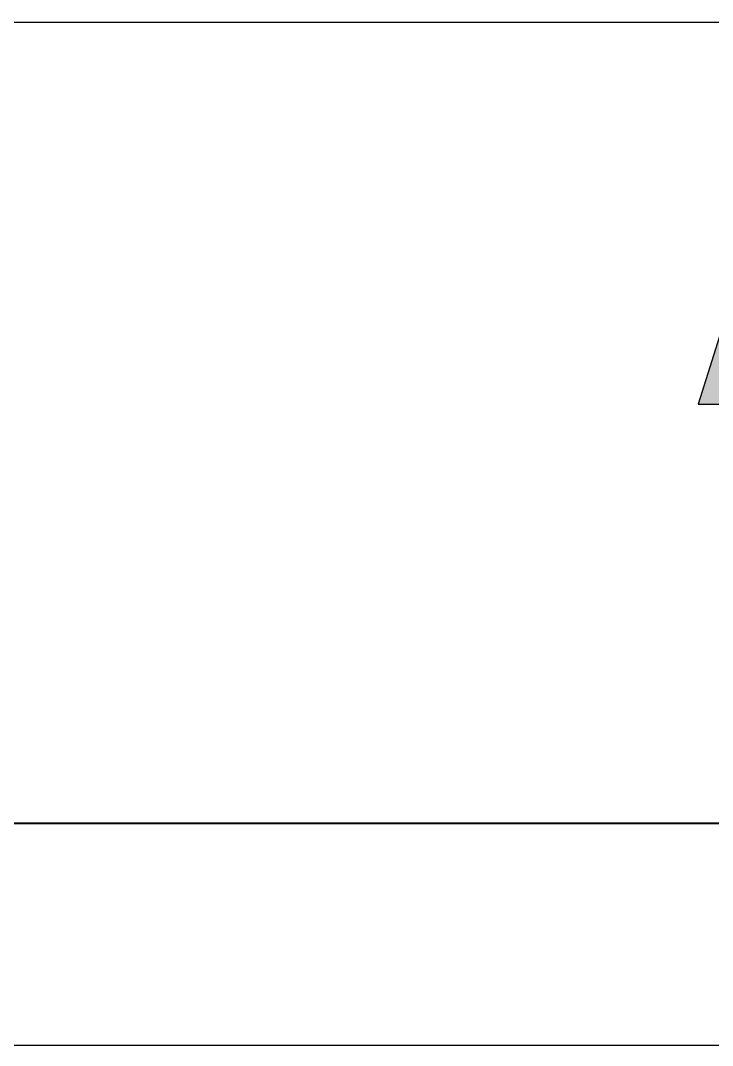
# Model space of a CAD drawing. Header units: millimetres. Extents: x 0 to 87554, y -20854 to 20404.
# Drawn here: x 53069 to 54090, y 0 to 1513 of the extents above; entities that cross this region are included whole.
import ezdxf
from ezdxf.enums import TextEntityAlignment as Align

# ---------------------------------------------------------------- set-up
doc = ezdxf.new("R2010")
doc.units = ezdxf.units.MM
doc.layers.get('0').update_dxf_attribs({"lineweight": 15})
doc.layers.add('FORM', color=7, linetype='Continuous')
doc.styles.add('KEHUA', font='STFANGSO.TTF')

# ---------------------------------------------------------------- blocks, each defined once
blk = doc.blocks.new('KH01-M017S')
at = {"layer": 'FORM'}
h = blk.add_hatch(color=256, dxfattribs=at)
h.paths.add_polyline_path([(368.5767344426358, 16.17058942260883), (370.3576984371321, 17.71697336993429), (369.5886168470715, 17.71697336993429), (368.0864915689335, 16.32490323354477), (368.5255897433562, 17.71697336993429), (367.7528679611751, 17.71697336993429), (366.7149581830836, 14.41113289655095), (367.4874069508551, 14.41113289655095), (367.8253987891576, 15.48890277835062), (367.9830797778031, 15.62601668152183), (368.6003046866099, 14.41113289655095), (369.5034666864085, 14.41113289655095)])
h.paths.add_polyline_path([(371.9969376184417, 16.33627883391773), (370.9767434419991, 16.33627883391773), (371.2571899098775, 17.2199658058762), (372.2976478224527, 17.2199658058762), (372.7219122139877, 17.71697336993429), (370.6423311259477, 17.71697336993429), (369.6032079504848, 14.41113289655095), (371.5034489067657, 14.41113289655095), (371.9323545432544, 14.9034688807219), (370.5291211510303, 14.9034688807219), (370.8205488651356, 15.83481203451311), (371.5997926581977, 15.83481203451311)])
h.paths.add_polyline_path([(373.6838633165171, 17.71697336993429), (372.9124156015787, 17.71697336993429), (371.8743541488147, 14.41113289655095), (373.5987131558541, 14.41113289655095), (374.0686619584894, 14.9034688807219), (372.8024817995683, 14.9034688807219)])
edge = h.paths.add_edge_path()
edge.add_spline(control_points=[(375.013295612619, 17.29459883886921), (375.0463224998612, 17.32446707465306), (375.1239727827024, 17.39344010558125), (375.2634774918815, 17.49411855759354), (375.4419292350758, 17.59615049240483), (375.6616342451771, 17.68537067011493), (375.9187164570858, 17.74683272047287), (376.1679115720308, 17.76707642061319), (376.3944270317406, 17.76009713613803), (376.6132320160159, 17.7254308515312), (376.8495787816446, 17.63416894652073), (377.0245114797199, 17.47234479410781), (377.1326897545568, 17.27554335300647), (377.2051627436167, 17.03713027302865), (377.2205040722229, 16.75180602260389), (377.1848842875534, 16.4656321786174), (377.1307509001217, 16.24214192576255), (377.0567671229583, 16.00954415667684), (376.9879890270768, 15.78817479597274), (376.8824490804036, 15.53895567936888), (376.7703790244213, 15.32830071910757), (376.6287758544822, 15.11787582239003), (376.5009041872518, 14.9659875320508), (376.3335046580742, 14.80199912559146), (376.1114981978435, 14.63025639464195), (375.7756371940795, 14.45446405617349), (375.397106650671, 14.36012062958252), (375.0713230100237, 14.34915604347225), (374.7715194209331, 14.38679740420321), (374.5210498972974, 14.48275980062681), (374.3116409199574, 14.66657718602482), (374.1836238879132, 14.87636002221734), (374.131457840379, 15.09166228563936), (374.1199562483289, 15.27436227268254), (374.1281861061816, 15.45790819270951), (374.1634473603553, 15.68412658157195), (374.2323524755084, 15.9357004830631), (374.3114720474014, 16.1750680085097), (374.40012909506, 16.42607491074614), (374.5102833895571, 16.65420714198262), (374.643321076861, 16.87157328471903), (374.7634456135429, 17.03291651548852), (374.8885369413365, 17.17621884212394), (374.9712309739834, 17.25494323480143), (375.013295612609, 17.29459883888376)], knot_values=[0.1154886055539543, 0.1154886055539543, 0.1154886055539543, 0.1154886055539543, 0.5605636383081835, 1.153892459145897, 1.832032355232405, 2.611744266455378, 3.516972864659416, 4.46419369390759, 5.103196944821049, 5.779442221430983, 6.672949682109188, 7.597719188177465, 8.08864420190748, 8.907146007940094, 10.06709796402211, 10.91608304607772, 11.78487491356564, 12.36210717830736, 13.357194133356, 14.10084303052821, 15.06543130242528, 15.73812490820119, 16.63431925949638, 17.04470947816013, 18.08033902712591, 19.42937772186632, 20.80523694330252, 21.94390847173685, 22.66828139203992, 23.82205839994504, 24.55724525403721, 25.4199311967368, 26.234068460137, 26.74669129682328, 27.24750499957579, 28.06851189533181, 29.03019854086511, 29.85235866461376, 30.58980080420021, 31.69088651322375, 32.37746661011732, 33.13598102585888, 33.69952979672181, 34.27730703661982, 34.27730703661982, 34.27730703661982, 34.27730703661982], degree=3, periodic=0)
edge = h.paths.add_edge_path(flags=16)
edge.add_spline(control_points=[(374.9823987996024, 14.88076801749548), (374.9711413005516, 14.88479235883051), (374.9311285038311, 14.91490452453672), (374.8720379853676, 14.9743939476125), (374.8475375279986, 15.07715148815942), (374.8452115982454, 15.1946609108204), (374.8619757335582, 15.35443264912328), (374.9011000665032, 15.54890085778607), (374.9593910110507, 15.77615537025895), (375.0222205737318, 15.98002824912919), (375.084447268925, 16.18284602203858), (375.1416121484217, 16.35143365400882), (375.2146838386298, 16.54727569328588), (375.3129711456622, 16.77623608523209), (375.4379920620759, 16.99948027025812), (375.6361716936499, 17.20540261845417), (375.8969250756318, 17.3009874745735), (376.154058025626, 17.3007063190862), (376.3578253322557, 17.25166378092854), (376.4990577808767, 17.09892692029098), (376.4881622799203, 16.86703994593518), (376.458745560124, 16.64648250907112), (376.3955613159815, 16.36922166685918), (376.3155265182377, 16.10456810502274), (376.2279679117473, 15.83139502807035), (376.143397429234, 15.60675927991088), (376.0387199084289, 15.37745917161874), (375.9133621536021, 15.16800057216096), (375.761583380734, 14.99356196921235), (375.5704393186952, 14.86428385670297), (375.3504483856477, 14.81475479309802), (375.1757545406672, 14.82261704144412), (375.0726824730364, 14.84475405298326), (375.0201530460263, 14.86090721162509), (374.994916563267, 14.87629315558297), (374.9823987996024, 14.88076801749548)], knot_values=[0, 0, 0, 0, 0.1195519167844599, 0.4927723413588593, 0.8122908196019962, 1.144302624540015, 1.669634641100014, 2.413155441976779, 3.12702664409426, 4.014734995675576, 4.546195416994265, 5.248484442543889, 5.794610676234288, 6.635772158361519, 7.741191483348214, 8.331642392735638, 9.46032267370669, 10.38950396518192, 10.88325304358903, 11.52231225393118, 12.27224938313864, 13.08819834463888, 13.77704613781256, 15.10441241693308, 15.85535850659273, 16.64483606066537, 17.5033703782912, 18.37342237608804, 19.07654980024466, 19.8010924529849, 20.64107303931758, 21.28125329055448, 21.53533951030022, 21.69497547720009, 21.82791109932944, 21.82791109932944, 21.82791109932944, 21.82791109932944], degree=3, periodic=1)
h.paths.add_polyline_path([(378.2398064336276, 17.71697336993429), (377.8291320926728, 17.71697336993429), (376.7900392521424, 14.41113289655095), (377.3367657735671, 14.41113289655095), (377.9890275315247, 16.48370661476065), (379.0498705199689, 14.41113289655095), (379.3800359452125, 14.41113289655095), (380.4178850534354, 17.71697336993429), (379.8722505896476, 17.71697336993429), (379.2550863507095, 15.75770063144637)])
edge = h.paths.add_edge_path()
edge.add_spline(control_points=[(381.8677432397235, 15.06794489465756), (381.846236816149, 15.04864960840496), (381.7888623781346, 14.99717400153895), (381.6801041008157, 14.94560731956608), (381.5657060843096, 14.90350200101193), (381.4620107197179, 14.87886508065458), (381.3668198702317, 14.86537495967241), (381.2668492967914, 14.85998572522294), (381.1522272584916, 14.86460510374991), (381.0343744123074, 14.89085716395675), (380.9291445363997, 14.9462644054388), (380.8509596938102, 15.02122810408082), (380.790561716256, 15.12007028324479), (380.7592658967787, 15.24330734104024), (380.755895403654, 15.36607655181433), (380.7638770281046, 15.47713139094185), (380.7794334666742, 15.59016783828247), (380.8040794400804, 15.71513416747075), (380.8414538418383, 15.86604616926024), (380.8883944563495, 16.02571779804703), (380.9399817846224, 16.18432270291669), (380.994347475922, 16.32775088762492), (381.0442215944231, 16.44091189368919), (381.099678269853, 16.55147808929905), (381.1579707290784, 16.65328323924859), (381.2396442802301, 16.77356495871663), (381.3308724647659, 16.88297622606296), (381.4468417086964, 16.99023861099158), (381.5585885741075, 17.06888541059334), (381.6624682643815, 17.1273208302141), (381.7396259698917, 17.16289088766234), (381.8052659864734, 17.18819382888387), (381.8702994682471, 17.209014060958), (381.942374886954, 17.22729639538738), (382.0271409271081, 17.2424300299831), (382.1093595390585, 17.2503427713873), (382.1728810025115, 17.25198757377075), (382.2132913086753, 17.2516458950322), (382.2459647656269, 17.25087800302481), (382.2977057527914, 17.24853139906145), (382.3676391524814, 17.24233257178457), (382.4329092779053, 17.23173238745494), (382.4883367022176, 17.2192431450967), (382.5356926558579, 17.20617974699962), (382.595800849339, 17.18350467528717), (382.6695169376671, 17.15470096543868), (382.7513243209823, 17.11942960273518), (382.8086853698696, 17.08980669379025), (382.8354276448426, 17.07599620754809)], knot_values=[0, 0, 0, 0, 0.2879520656488577, 0.7681931811365779, 1.18847007169261, 1.507859284730957, 1.831469276497659, 2.148813063872659, 2.507776584345928, 2.976490085024698, 3.343079010801633, 3.682584444573596, 4.047539946652323, 4.486971416437685, 4.936486737034755, 5.271001963376438, 5.599721527002705, 6.076856020658751, 6.544014850178071, 7.153987588151333, 7.740770414234166, 8.211433196130958, 8.687267925705095, 8.976643665425613, 9.448156813616125, 9.859133530926652, 10.42946445784751, 10.86822729165212, 11.43538122480255, 11.79125456349471, 12.05895242633705, 12.28425500256941, 12.49433903248838, 12.74144892262727, 13.02727726914687, 13.3545934489326, 13.56633859651804, 13.66243325873715, 13.75869586005431, 13.89314785278551, 14.18032795103483, 14.46029545746597, 14.55353225470151, 14.74848427403328, 14.95088282364425, 15.19555422224343, 15.54008555573888, 15.84099739767931, 15.84099739767931, 15.84099739767931, 15.84099739767931], degree=3, periodic=0)
edge.add_line((382.8354276448426, 17.07599620754809), (383.0034831810299, 17.60913267839169))
edge.add_spline(control_points=[(383.003483181029, 17.60913267839169), (382.9924206807755, 17.61762470486065), (382.9692210591447, 17.6290700890363), (382.9281195655349, 17.64936364270943), (382.8835620613972, 17.66718325514057), (382.8016164480587, 17.69610834987043), (382.6762961212862, 17.73425415178917), (382.4588571992754, 17.76295787262916), (382.1906313810414, 17.76760263683445), (381.9113363544147, 17.74129808094176), (381.6908589868153, 17.69258401480693), (381.5030654141538, 17.63273676673816), (381.3414324603746, 17.56458364597893), (381.1583047806826, 17.4661709108841), (380.9572924998383, 17.33061155358928), (380.7541079473694, 17.15237226685895), (380.5867141568806, 16.96688059111557), (380.4494369792174, 16.78177874280846), (380.3275660625077, 16.57758846196748), (380.2284901639432, 16.36210661330369), (380.1500882331638, 16.1271488196162), (380.0726655352864, 15.89613320959779), (380.0150641250466, 15.65360445229226), (379.9833886663455, 15.43603538140269), (379.9761921964155, 15.22997371223164), (379.9998288580964, 15.03325053285971), (380.0605117668047, 14.85077684905627), (380.1518416811305, 14.69907472187651), (380.269150585942, 14.57676210221916), (380.3954243385724, 14.4916105516395), (380.5457625214085, 14.42351019259286), (380.7022344418256, 14.38242297288707), (380.8847956464288, 14.35816687895385), (381.0532593835442, 14.35356703404113), (381.2657110097862, 14.36188785311424), (381.4693303321892, 14.38723663945984), (381.6866462705639, 14.43894779509901), (381.866092596385, 14.50560241820222), (382.0373678632232, 14.58835041358589), (382.191531199318, 14.68119881259918), (382.3357410147655, 14.7874617971579), (382.4214811979937, 14.86997914419453), (382.4633393403537, 14.91026390601155)], knot_values=[0, 0, 0, 0, 0.1402524480091927, 0.2551738227253146, 0.4596686238993435, 0.6189727580071853, 1.124621299402975, 1.765822209814775, 2.804515813594687, 3.802105899018692, 4.563715285298667, 5.057591332242911, 5.771685619900797, 6.314074388825031, 7.134584324788388, 8.190570039883191, 9.00821067305813, 9.628746235379428, 10.49238380215141, 11.38158457867048, 11.99394066725183, 12.96839154215276, 13.81712509546224, 14.48268325462306, 15.16414967093461, 15.87377247318487, 16.45164042879676, 17.07463333895794, 17.62807452056524, 18.13310430339255, 18.58798522102569, 19.27306328536009, 19.74156303704238, 20.42776958192533, 20.95494884462608, 21.86730269693905, 22.47418234723677, 23.1850626231002, 23.77669632938897, 24.37412198774197, 24.98262969559578, 25.56307221283483, 25.56307221283483, 25.56307221283483, 25.56307221283483], degree=3, periodic=0)
edge.add_line((382.4633393403537, 14.91026390601155), (382.8649435359448, 16.1887903832062))
edge.add_line((382.8649435359448, 16.1887903832062), (381.6931656926572, 16.1887903832062))
edge.add_line((381.6931656926572, 16.1887903832062), (381.554717052376, 15.74756876338051))
edge.add_line((381.554717052376, 15.74756876338051), (382.0809978280622, 15.74756876338051))
edge.add_line((382.0809978280622, 15.74756876338051), (381.8677432397235, 15.06794489465801))
at = {"layer": 'FORM', "color": 8}
blk.add_line((350.0000000000018, 23.00000000000162), (415.0000000000018, 23.00000000000162), dxfattribs=at)
at = {"layer": 'FORM', "color": 6}
blk.add_lwpolyline([(0, 297), (420, 297), (420, 0), (0, 0)], close=True, dxfattribs=at)
at = {"layer": 'FORM', "color": 8, "lineweight": 40}
blk.add_lwpolyline([(5, 5), (415.0000000000018, 5), (415.0000000000018, 292), (5, 292)], close=True, dxfattribs=at)
at = {"layer": 'FORM'}
blk.add_lwpolyline([(367.7528679611751, 17.7169733699352), (366.7149581830836, 14.41113289655186), (367.4874069508551, 14.41113289655186), (367.8253987891576, 15.48890277835199), (367.9830797778031, 15.62601668152274), (368.6003046866099, 14.41113289655186), (369.5034666864085, 14.41113289655186), (368.5767344426358, 16.17058942261019), (370.3576984371339, 17.7169733699352), (369.5886168470715, 17.7169733699352), (368.0864915689335, 16.32490323354614), (368.5255897433562, 17.7169733699352), (367.7528679611751, 17.7169733699352)], dxfattribs=at)
at = {"layer": 'FORM', "color": 8, "style": 'KEHUA'}
blk.add_attdef('公司名称', text='', height=2.500000000000227, dxfattribs=at).set_placement((284.9411450150446, 43.94399829216388), align=Align.MIDDLE_LEFT)
at = {"layer": 'FORM', "color": 4, "style": 'KEHUA'}
for tag, height, p in [('设计者', 2.499999999998636, (369.0710813667883, 43.92963204199535)), ('审核者', 2.499999999998636, (369.0710813667883, 37.92963204199535)), ('工程名称', 2.500000000000227, (299.9098330083671, 37.58542622076348)), ('标准化', 2.499999999998636, (369.0710813667883, 31.92963204199538)), ('批准者', 2.499999999998636, (369.0710813667883, 25.92963204199538))]:
    blk.add_attdef(tag, text='', height=height, dxfattribs=at).set_placement(p, align=Align.MIDDLE_LEFT)
for tag, p in [('图纸名称', (299.9098330083671, 30.8197970452907)), ('产品型号', (299.9098330083671, 24.82023084550681)), ('版本', (299.9098330083671, 18.63800741745877)), ('页码', (299.9098330083671, 12.63800741745845))]:
    blk.add_attdef(tag, p, '', height=2.500000000000227, dxfattribs=at)

msp = doc.modelspace()

# ---------------------------------------------------------------- block references
at = {"xscale": 65.67391285754275, "yscale": 65.67391285754275, "zscale": 65.67391285754275}
msp.add_blockref('KH01-M017S', (29985.46184583614, 0), dxfattribs=at)

doc.saveas('drawing.dxf')
